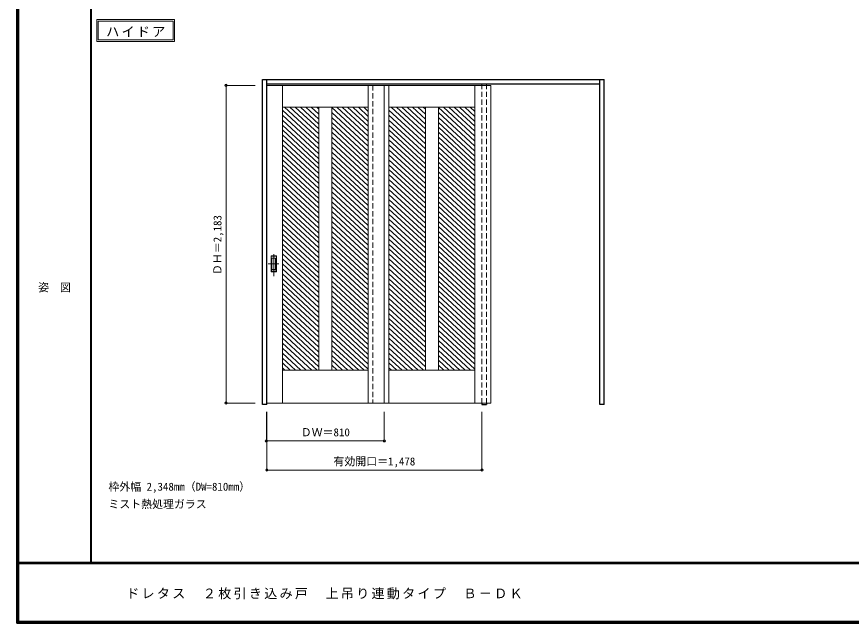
# Model space of a CAD drawing. Units: millimetres, scale not verified. Extents: x -6000 to 5700, y -4307 to 4175.
# Drawn here: x -6000 to -267, y -4205 to -36 of the extents above; entities that cross this region are included whole.
import ezdxf
from ezdxf.enums import TextEntityAlignment as Align

# ---------------------------------------------------------------- set-up
doc = ezdxf.new("R2010")
doc.units = ezdxf.units.MM
doc.header["$LTSCALE"] = 30
doc.header["$PDMODE"] = 32
doc.header["$PDSIZE"] = 15
doc.linetypes.add('CHAIN1', pattern=[8, 5, -1, 1, -1])
doc.linetypes.add('DASHED1', pattern=[1.8, 1.2, -0.6])
for name, color, linetype, lineweight in [('0-2_扉', 7, 'Continuous', 18), ('0-4_枠', 3, 'Continuous', 25), ('0-6_引手SG', 7, 'Continuous', 18), ('0-A_文字', 7, 'Continuous', 18), ('0-B_寸法', 7, 'Continuous', 9), ('0-C_ハッチ', 4, 'Continuous', 9), ('F-1_枠', 6, 'Continuous', 40)]:
    doc.layers.add(name, color=color, linetype=linetype, lineweight=lineweight)
doc.layers.add('F-A_文字', color=7, linetype='Continuous')
doc.styles.add('ＭＳ ゴシック', font='')
doc.styles.get('ＭＳ ゴシック').set_extended_font_data('MS Gothic')

msp = doc.modelspace()

# ---------------------------------------------------------------- linework, layer by layer
at = {"layer": '0-2_扉', "color": 4, "linetype": 'DASHED1', "lineweight": 9}
for p, q in [((-4285, -507.75), (-4282, -507.75)), ((-4285, -2690.75), (-4285, -507.75)), ((-3553, -507.75), (-3553, -2690.75)), ((-4282, -2690.75), (-4285, -2690.75))]:
    msp.add_line(p, q, dxfattribs=at)
at = {"layer": '0-2_扉'}
for p, q in [((-3475, -507.75), (-4282, -507.75)), ((-4175, -507.75), (-4175, -2690.75)), ((-3585, -507.75), (-3585, -2690.75)), ((-2743, -507.75), (-3550, -507.75)), ((-3475, -507.75), (-3475, -2690.75)), ((-3443, -507.75), (-3443, -2690.75)), ((-2853, -507.75), (-2853, -2690.75)), ((-2743, -507.75), (-2743, -2690.75)), ((-3585, -657.75), (-4175, -657.75)), ((-3925, -657.75), (-3925, -2465.75)), ((-3835, -657.75), (-3835, -2465.75)), ((-2853, -657.75), (-3443, -657.75)), ((-3193, -657.75), (-3193, -2465.75)), ((-3103, -657.75), (-3103, -2465.75)), ((-3585, -2465.75), (-4175, -2465.75)), ((-2853, -2465.75), (-3443, -2465.75)), ((-3475, -2690.75), (-4282, -2690.75)), ((-2743, -2690.75), (-3550, -2690.75))]:
    msp.add_line(p, q, dxfattribs=at)
at = {"layer": '0-4_枠'}
for p, q in [((-4312, -2701.25), (-4312, -466.25)), ((-4312, -466.25), (-1964, -466.25)), ((-4282, -2701.25), (-4282, -466.25)), ((-4282, -496.25), (-1994, -496.25)), ((-1994, -2701.25), (-1994, -466.25)), ((-1964, -2701.25), (-1964, -466.25)), ((-2804, -2690.75), (-2804, -2701.25)), ((-2774, -2690.75), (-2774, -2701.25)), ((-4282, -2701.25), (-4312, -2701.25)), ((-2804, -2701.25), (-2774, -2701.25)), ((-1964, -2701.25), (-1994, -2701.25))]:
    msp.add_line(p, q, dxfattribs=at)
at = {"layer": '0-4_枠', "color": 4, "linetype": 'DASHED1', "lineweight": 9}
for p, q in [((-2804, -2693.25), (-2804, -496.25)), ((-2774, -2693.25), (-2774, -496.25))]:
    msp.add_line(p, q, dxfattribs=at)
at = {"layer": '0-6_引手SG', "linetype": 'CHAIN1'}
for p, q in [((-4234, -1818.48), (-4234, -1647.63)), ((-4272.07, -1733.25), (-4199.56, -1733.25))]:
    msp.add_line(p, q, dxfattribs=at)
at = {"layer": '0-6_引手SG'}
for p, q in [((-4253, -1678.25), (-4215, -1678.25)), ((-4253, -1788.25), (-4253, -1678.25)), ((-4246.5, -1694.25), (-4221.5, -1694.25)), ((-4246.5, -1772.25), (-4246.5, -1694.25)), ((-4221.5, -1772.25), (-4221.5, -1694.25)), ((-4215, -1788.25), (-4215, -1678.25)), ((-4246.5, -1772.25), (-4221.5, -1772.25)), ((-4253, -1788.25), (-4215, -1788.25))]:
    msp.add_line(p, q, dxfattribs=at)
at = {"layer": '0-6_引手SG', "linetype": 'DASHED1'}
for p, q in [((-4218, -1784.25), (-4218, -1682.25)), ((-4250, -1784.25), (-4218, -1784.25))]:
    msp.add_line(p, q, dxfattribs=at)
msp.add_lwpolyline([(-4250, -1784.25), (-4250, -1682.25), (-4218, -1682.25)], dxfattribs=at)
at = {"layer": '0-A_文字'}
for p, q in [((-5450, -55.5), (-5450, -205.5)), ((-5440, -65.5), (-4925.67, -65.5)), ((-4925.67, -65.5), (-4925.67, -195.5)), ((-5450, -205.5), (-4915.67, -205.5))]:
    msp.add_line(p, q, dxfattribs=at)
for points in [[(-5450, -55.5), (-4915.67, -55.5), (-4915.67, -205.5)], [(-5440, -65.5), (-5440, -195.5), (-4925.67, -195.5)]]:
    msp.add_lwpolyline(points, dxfattribs=at)
at = {"layer": '0-B_寸法', "color": 4}
for p, q in [((-4562, -507.75), (-4362, -507.75)), ((-4562, -507.75), (-4562, -2690.75)), ((-4562, -2690.75), (-4362, -2690.75)), ((-4285, -2951.25), (-4285, -2751.25)), ((-4282, -3151.25), (-4282, -2751.25)), ((-3475, -2951.25), (-3475, -2751.25)), ((-2804, -3151.25), (-2804, -2751.25)), ((-3475, -2951.25), (-4285, -2951.25)), ((-4282, -3151.25), (-2804, -3151.25))]:
    msp.add_line(p, q, dxfattribs=at)
at = {"layer": '0-B_寸法'}
for p in [(-4562, -507.75), (-4562, -2690.75), (-4285, -2951.25), (-3475, -2951.25), (-4282, -3151.25), (-2804, -3151.25)]:
    msp.add_point(p, dxfattribs=at)
at = {"layer": '0-C_ハッチ'}
for p, q in [((-4175, -678.02), (-3925, -909.5)), ((-4160.1, -657.75), (-3925, -875.43)), ((-4123.3, -657.75), (-3925, -841.36)), ((-4086.5, -657.75), (-3925, -807.29)), ((-4049.71, -657.75), (-3925, -773.22)), ((-4012.91, -657.75), (-3925, -739.15)), ((-3976.11, -657.75), (-3925, -705.08)), ((-3939.32, -657.75), (-3925, -671)), ((-3837.13, -657.75), (-3585, -891.2)), ((-3800.33, -657.75), (-3585, -857.13)), ((-3763.53, -657.75), (-3585, -823.06)), ((-3726.74, -657.75), (-3585, -788.99)), ((-3689.94, -657.75), (-3585, -754.92)), ((-3653.14, -657.75), (-3585, -720.85)), ((-3616.35, -657.75), (-3585, -686.78)), ((-3443, -678.02), (-3193, -909.5)), ((-3428.1, -657.75), (-3193, -875.43)), ((-3391.3, -657.75), (-3193, -841.36)), ((-3354.5, -657.75), (-3193, -807.29)), ((-3317.71, -657.75), (-3193, -773.22)), ((-3280.91, -657.75), (-3193, -739.15)), ((-3244.11, -657.75), (-3193, -705.08)), ((-3207.32, -657.75), (-3193, -671)), ((-3105.13, -657.75), (-2853, -891.2)), ((-3068.33, -657.75), (-2853, -857.13)), ((-3031.53, -657.75), (-2853, -823.06)), ((-2994.74, -657.75), (-2853, -788.99)), ((-2957.94, -657.75), (-2853, -754.92)), ((-2921.14, -657.75), (-2853, -720.85)), ((-2884.35, -657.75), (-2853, -686.78)), ((-4175, -712.09), (-3925, -943.57)), ((-3835, -693.79), (-3585, -925.27)), ((-3835, -727.86), (-3585, -959.34)), ((-3443, -712.09), (-3193, -943.57)), ((-3103, -693.79), (-2853, -925.27)), ((-3103, -727.86), (-2853, -959.34)), ((-4175, -746.16), (-3925, -977.64)), ((-4175, -780.23), (-3925, -1011.71)), ((-3835, -761.93), (-3585, -993.41)), ((-3835, -796), (-3585, -1027.49)), ((-3443, -746.16), (-3193, -977.64)), ((-3443, -780.23), (-3193, -1011.71)), ((-3103, -761.93), (-2853, -993.41)), ((-3103, -796), (-2853, -1027.49)), ((-4175, -814.3), (-3925, -1045.79)), ((-4175, -848.38), (-3925, -1079.86)), ((-3835, -830.08), (-3585, -1061.56)), ((-3443, -814.3), (-3193, -1045.79)), ((-3443, -848.38), (-3193, -1079.86)), ((-3103, -830.08), (-2853, -1061.56)), ((-4175, -882.45), (-3925, -1113.93)), ((-4175, -916.52), (-3925, -1148)), ((-3835, -864.15), (-3585, -1095.63)), ((-3835, -898.22), (-3585, -1129.7)), ((-3443, -882.45), (-3193, -1113.93)), ((-3443, -916.52), (-3193, -1148)), ((-3103, -864.15), (-2853, -1095.63)), ((-3103, -898.22), (-2853, -1129.7)), ((-4175, -950.59), (-3925, -1182.07)), ((-3835, -932.29), (-3585, -1163.77)), ((-3835, -966.36), (-3585, -1197.84)), ((-3443, -950.59), (-3193, -1182.07)), ((-3103, -932.29), (-2853, -1163.77)), ((-3103, -966.36), (-2853, -1197.84)), ((-4175, -984.66), (-3925, -1216.14)), ((-4175, -1018.73), (-3925, -1250.21)), ((-3835, -1000.43), (-3585, -1231.91)), ((-3443, -984.66), (-3193, -1216.14)), ((-3443, -1018.73), (-3193, -1250.21)), ((-3103, -1000.43), (-2853, -1231.91)), ((-4175, -1052.8), (-3925, -1284.28)), ((-4175, -1086.87), (-3925, -1318.35)), ((-3835, -1034.5), (-3585, -1265.98)), ((-3835, -1068.57), (-3585, -1300.05)), ((-3443, -1052.8), (-3193, -1284.28)), ((-3443, -1086.87), (-3193, -1318.35)), ((-3103, -1034.5), (-2853, -1265.98)), ((-3103, -1068.57), (-2853, -1300.05)), ((-4175, -1120.94), (-3925, -1352.43)), ((-3835, -1102.64), (-3585, -1334.13)), ((-3835, -1136.71), (-3585, -1368.2)), ((-3443, -1120.94), (-3193, -1352.43)), ((-3103, -1102.64), (-2853, -1334.13)), ((-3103, -1136.71), (-2853, -1368.2)), ((-4175, -1155.02), (-3925, -1386.5)), ((-4175, -1189.09), (-3925, -1420.57)), ((-3835, -1170.79), (-3585, -1402.27)), ((-3443, -1155.02), (-3193, -1386.5)), ((-3443, -1189.09), (-3193, -1420.57)), ((-3103, -1170.79), (-2853, -1402.27)), ((-4175, -1223.16), (-3925, -1454.64)), ((-4175, -1257.23), (-3925, -1488.71)), ((-3835, -1204.86), (-3585, -1436.34)), ((-3835, -1238.93), (-3585, -1470.41)), ((-3443, -1223.16), (-3193, -1454.64)), ((-3443, -1257.23), (-3193, -1488.71)), ((-3103, -1204.86), (-2853, -1436.34)), ((-3103, -1238.93), (-2853, -1470.41)), ((-4175, -1291.3), (-3925, -1522.78)), ((-3835, -1273), (-3585, -1504.48)), ((-3835, -1307.07), (-3585, -1538.55)), ((-3443, -1291.3), (-3193, -1522.78)), ((-3103, -1273), (-2853, -1504.48)), ((-3103, -1307.07), (-2853, -1538.55)), ((-4175, -1325.37), (-3925, -1556.85)), ((-4175, -1359.44), (-3925, -1590.92)), ((-3835, -1341.14), (-3585, -1572.62)), ((-3835, -1375.21), (-3585, -1606.69)), ((-3443, -1325.37), (-3193, -1556.85)), ((-3443, -1359.44), (-3193, -1590.92)), ((-3103, -1341.14), (-2853, -1572.62)), ((-3103, -1375.21), (-2853, -1606.69)), ((-4175, -1393.51), (-3925, -1624.99)), ((-4175, -1427.58), (-3925, -1659.07)), ((-3835, -1409.28), (-3585, -1640.76)), ((-3443, -1393.51), (-3193, -1624.99)), ((-3443, -1427.58), (-3193, -1659.07)), ((-3103, -1409.28), (-2853, -1640.76)), ((-4175, -1461.65), (-3925, -1693.14)), ((-3835, -1443.35), (-3585, -1674.84)), ((-3835, -1477.43), (-3585, -1708.91)), ((-3443, -1461.65), (-3193, -1693.14)), ((-3103, -1443.35), (-2853, -1674.84)), ((-3103, -1477.43), (-2853, -1708.91)), ((-4175, -1495.73), (-3925, -1727.21)), ((-4175, -1529.8), (-3925, -1761.28)), ((-3835, -1511.5), (-3585, -1742.98)), ((-3835, -1545.57), (-3585, -1777.05)), ((-3443, -1495.73), (-3193, -1727.21)), ((-3443, -1529.8), (-3193, -1761.28)), ((-3103, -1511.5), (-2853, -1742.98)), ((-3103, -1545.57), (-2853, -1777.05)), ((-4175, -1563.87), (-3925, -1795.35)), ((-4175, -1597.94), (-3925, -1829.42)), ((-3835, -1579.64), (-3585, -1811.12)), ((-3443, -1563.87), (-3193, -1795.35)), ((-3443, -1597.94), (-3193, -1829.42)), ((-3103, -1579.64), (-2853, -1811.12)), ((-4175, -1632.01), (-3925, -1863.49)), ((-3835, -1613.71), (-3585, -1845.19)), ((-3835, -1647.78), (-3585, -1879.26)), ((-3443, -1632.01), (-3193, -1863.49)), ((-3103, -1613.71), (-2853, -1845.19)), ((-3103, -1647.78), (-2853, -1879.26)), ((-4175, -1666.08), (-3925, -1897.56)), ((-4175, -1700.15), (-3925, -1931.63)), ((-3835, -1681.85), (-3585, -1913.33)), ((-3835, -1715.92), (-3585, -1947.4)), ((-3443, -1666.08), (-3193, -1897.56)), ((-3443, -1700.15), (-3193, -1931.63)), ((-3103, -1681.85), (-2853, -1913.33)), ((-3103, -1715.92), (-2853, -1947.4)), ((-4175, -1734.22), (-3925, -1965.7)), ((-4175, -1768.29), (-3925, -1999.78)), ((-3835, -1749.99), (-3585, -1981.48)), ((-3443, -1734.22), (-3193, -1965.7)), ((-3443, -1768.29), (-3193, -1999.78)), ((-3103, -1749.99), (-2853, -1981.48)), ((-4175, -1802.37), (-3925, -2033.85)), ((-3835, -1784.07), (-3585, -2015.55)), ((-3835, -1818.14), (-3585, -2049.62)), ((-3443, -1802.37), (-3193, -2033.85)), ((-3103, -1784.07), (-2853, -2015.55)), ((-3103, -1818.14), (-2853, -2049.62)), ((-4175, -1836.44), (-3925, -2067.92)), ((-4175, -1870.51), (-3925, -2101.99)), ((-3835, -1852.21), (-3585, -2083.69)), ((-3835, -1886.28), (-3585, -2117.76)), ((-3443, -1836.44), (-3193, -2067.92)), ((-3443, -1870.51), (-3193, -2101.99)), ((-3103, -1852.21), (-2853, -2083.69)), ((-3103, -1886.28), (-2853, -2117.76)), ((-4175, -1904.58), (-3925, -2136.06)), ((-4175, -1938.65), (-3925, -2170.13)), ((-3835, -1920.35), (-3585, -2151.83)), ((-3443, -1904.58), (-3193, -2136.06)), ((-3443, -1938.65), (-3193, -2170.13)), ((-3103, -1920.35), (-2853, -2151.83)), ((-4175, -1972.72), (-3925, -2204.2)), ((-3835, -1954.42), (-3585, -2185.9)), ((-3835, -1988.49), (-3585, -2219.97)), ((-3443, -1972.72), (-3193, -2204.2)), ((-3103, -1954.42), (-2853, -2185.9)), ((-3103, -1988.49), (-2853, -2219.97)), ((-4175, -2006.79), (-3925, -2238.27)), ((-4175, -2040.86), (-3925, -2272.34)), ((-3835, -2022.56), (-3585, -2254.04)), ((-3835, -2056.63), (-3585, -2288.12)), ((-3443, -2006.79), (-3193, -2238.27)), ((-3443, -2040.86), (-3193, -2272.34)), ((-3103, -2022.56), (-2853, -2254.04)), ((-3103, -2056.63), (-2853, -2288.12)), ((-4175, -2074.93), (-3925, -2306.42)), ((-4175, -2109), (-3925, -2340.49)), ((-3835, -2090.7), (-3585, -2322.19)), ((-3443, -2074.93), (-3193, -2306.42)), ((-3443, -2109), (-3193, -2340.49)), ((-3103, -2090.7), (-2853, -2322.19)), ((-4175, -2143.08), (-3925, -2374.56)), ((-4175, -2177.15), (-3925, -2408.63)), ((-3835, -2124.78), (-3585, -2356.26)), ((-3835, -2158.85), (-3585, -2390.33)), ((-3443, -2143.08), (-3193, -2374.56)), ((-3443, -2177.15), (-3193, -2408.63)), ((-3103, -2124.78), (-2853, -2356.26)), ((-3103, -2158.85), (-2853, -2390.33)), ((-4175, -2211.22), (-3925, -2442.7)), ((-3835, -2192.92), (-3585, -2424.4)), ((-3835, -2226.99), (-3585, -2458.47)), ((-3443, -2211.22), (-3193, -2442.7)), ((-3103, -2192.92), (-2853, -2424.4)), ((-3103, -2226.99), (-2853, -2458.47)), ((-4175, -2245.29), (-3936.9, -2465.75)), ((-4175, -2279.36), (-3973.7, -2465.75)), ((-3835, -2261.06), (-3613.93, -2465.75)), ((-3443, -2245.29), (-3204.9, -2465.75)), ((-3443, -2279.36), (-3241.7, -2465.75)), ((-3103, -2261.06), (-2881.93, -2465.75)), ((-4175, -2313.43), (-4010.5, -2465.75)), ((-4175, -2347.5), (-4047.29, -2465.75)), ((-3835, -2295.13), (-3650.73, -2465.75)), ((-3835, -2329.2), (-3687.53, -2465.75)), ((-3443, -2313.43), (-3278.5, -2465.75)), ((-3443, -2347.5), (-3315.29, -2465.75)), ((-3103, -2295.13), (-2918.73, -2465.75)), ((-3103, -2329.2), (-2955.53, -2465.75)), ((-4175, -2381.57), (-4084.09, -2465.75)), ((-3835, -2363.27), (-3724.32, -2465.75)), ((-3835, -2397.34), (-3761.12, -2465.75)), ((-3443, -2381.57), (-3352.09, -2465.75)), ((-3103, -2363.27), (-2992.32, -2465.75)), ((-3103, -2397.34), (-3029.12, -2465.75)), ((-4175, -2415.64), (-4120.89, -2465.75)), ((-4175, -2449.72), (-4157.68, -2465.75)), ((-3835, -2431.42), (-3797.92, -2465.75)), ((-3443, -2415.64), (-3388.89, -2465.75)), ((-3443, -2449.72), (-3425.68, -2465.75)), ((-3103, -2431.42), (-3065.92, -2465.75))]:
    msp.add_line(p, q, dxfattribs=at)
at = {"layer": 'F-1_枠'}
for p, q in [((-6000, 4175), (-6000, -4205)), ((-5995, 4175), (-5995, -4205)), ((-5990, 4175), (-5990, -4205)), ((-5490, 4175), (-5490, -3790)), ((5700, -3790), (-6000, -3790)), ((5700, -3795), (-6000, -3795)), ((5700, -4195), (-6000, -4195)), ((5700, -4200), (-6000, -4200)), ((5700, -4205), (-6000, -4205))]:
    msp.add_line(p, q, dxfattribs=at)

# ---------------------------------------------------------------- texts
at = {"layer": '0-A_文字', "style": 'ＭＳ ゴシック'}
for s, p in [('枠外幅 2,348mm（DW=810mm）', (-5370, -3310)), ('ミスト熱処理ガラス', (-5370, -3430))]:
    msp.add_text(s, height=54.99, dxfattribs=at).set_placement(p, align=Align.BOTTOM_LEFT)
at = {"layer": '0-A_文字', "insert": (-5385.34, -175.5), "char_height": 65.98, "attachment_point": 7, "style": 'ＭＳ ゴシック'}
msp.add_mtext('\\T1.17;ハイドア', dxfattribs=at)
at = {"layer": '0-B_寸法', "style": 'ＭＳ ゴシック'}
msp.add_text('ＤＨ＝2,183', height=54.99, rotation=90, dxfattribs=at).set_placement((-4577, -1811.25), align=Align.BOTTOM_LEFT)
for s, p in [('ＤＷ＝810', (-4048.75, -2936.25)), ('有効開口＝1,478', (-3824.25, -3136.25))]:
    msp.add_text(s, height=54.99, dxfattribs=at).set_placement(p, align=Align.BOTTOM_LEFT)
at = {"layer": 'F-A_文字', "style": 'ＭＳ ゴシック'}
msp.add_text('姿\u3000図', height=54.99, dxfattribs=at).set_placement((-5852.5, -1940.25), align=Align.BOTTOM_LEFT)
at = {"layer": 'F-A_文字', "insert": (-5247.55, -4040), "char_height": 65.98, "attachment_point": 7, "style": 'ＭＳ ゴシック'}
msp.add_mtext('\\T1.17;ドレタス\u3000２枚引き込み戸\u3000上吊り連動タイプ\u3000Ｂ－ＤＫ', dxfattribs=at)

doc.saveas('drawing.dxf')
